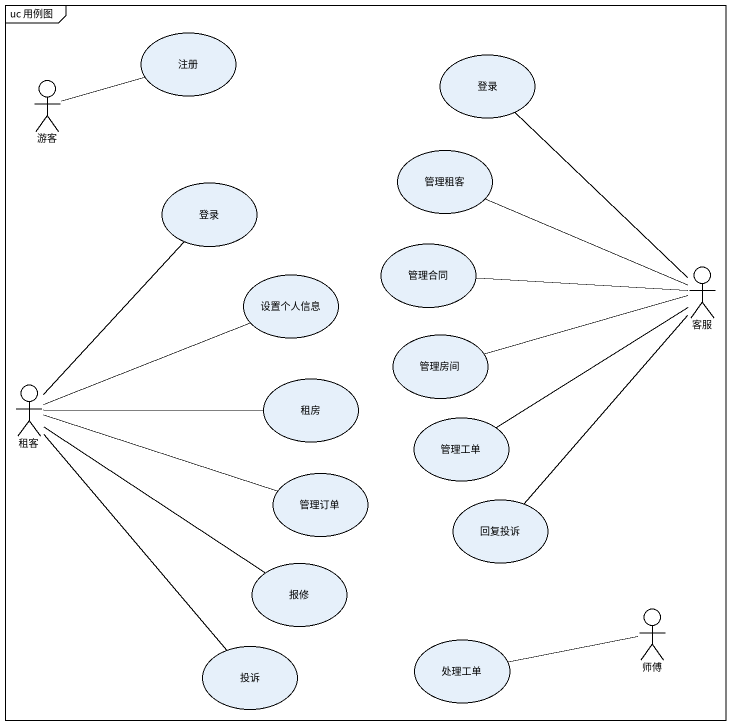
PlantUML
@startuml
mainframe uc 用例图
usecase 注册
actor 游客
usecase 登录
usecase 管理租客
usecase "登录" as 登录_2
usecase 管理合同
usecase 设置个人信息
actor 客服
usecase 管理房间
actor 租客
usecase 租房
usecase 管理工单
usecase 管理订单
usecase 回复投诉
usecase 报修
actor 师傅
usecase 投诉
usecase 处理工单
游客 -right- 注册
客服 -up- 登录
客服 -left- 管理租客
客服 -left- 管理合同
客服 -left- 管理房间
客服 -left- 管理工单
租客 -up- 登录_2
租客 -right- 设置个人信息
租客 -right- 租房
租客 -right- 管理订单
租客 -- 报修
租客 -- 投诉
回复投诉 -up- 客服
师傅 -left- 处理工单
@enduml
